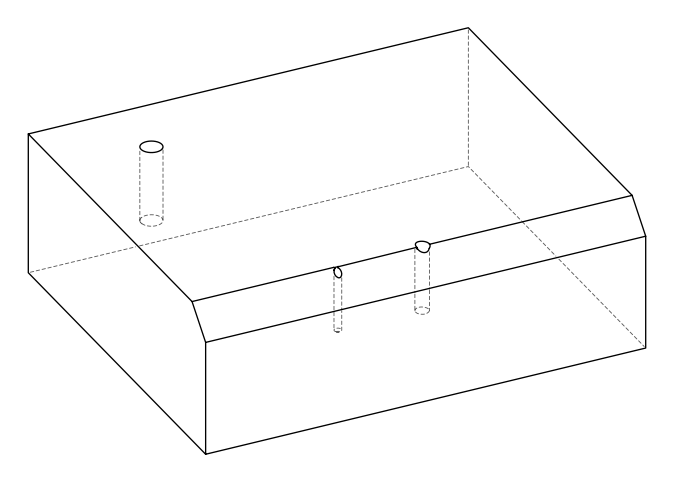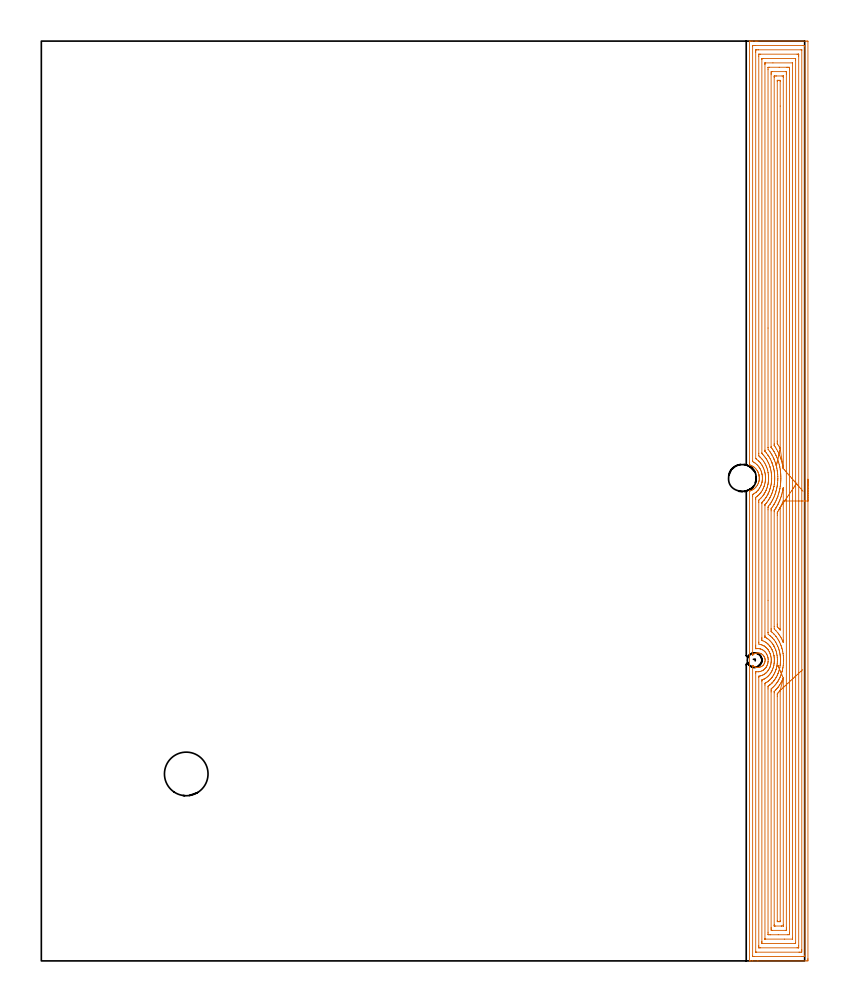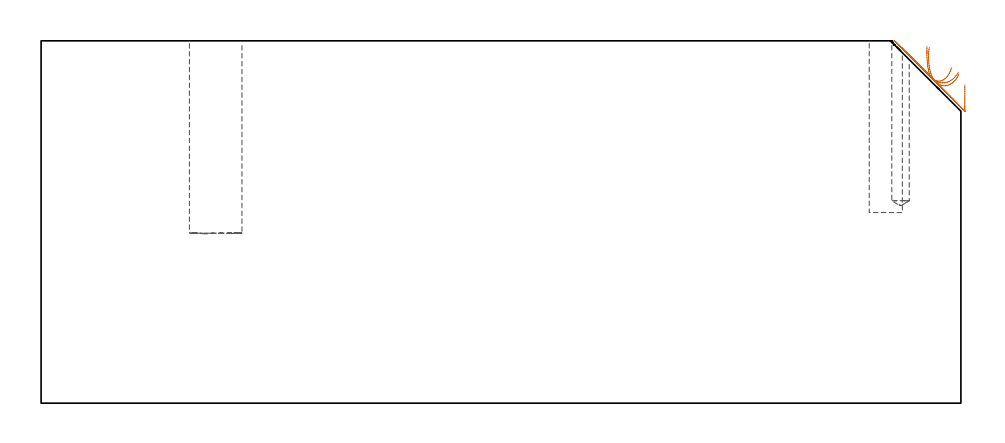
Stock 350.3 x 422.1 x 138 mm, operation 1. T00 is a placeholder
(PLAN: 5 operations, 4 tool changes, 35.9 min)
(1 AREA_MILL | FG_CHAMFER_SURFACE | UGT0205_001 | 34.26 min | 151602 mm3)
(2 MILL_BLIND_HOLE_FROM_SOLID_MATERIAL | STEP1POCKET | NXT0201_010 | Spiral | 1.05 min | 8049 mm3)
(3 INDEXABLE_INSERT_DRILL_BLIND_HOLE_FROM_SOLID | STEP1POCKET_1 | NXT0302_011 | 0.3 min | 23016 mm3)
(4 SPOT_DRILL | STEP1POCKET_2 | NXT0321_9005460120000 | 0.03 min | 0 mm3)
(5 DRILL_BLIND_HOLE_INTO_CENTER | STEP1POCKET_2 | UGT0301_462 | 0.26 min | 2013 mm3)
(TOOL UGT0205_001 | Chamfer Mill 20 x 3 x 45 deg. | D20 FL50 Z2)
(TOOL NXT0201_010 | ENDMILL 10mm [2P460-1000-NA 1630] | D10 FL30 Z6)
(TOOL NXT0302_011 | Index. Insert Drill 20mm [880-D2000L25-05] | D20 PA176 FL100 Z2)
(TOOL NXT0321_9005460120000 | NC Spot Drill, 142deg, 12mm, Carbide, Uncoated | D12 PA142 FL30 Z2)
(TOOL UGT0301_462 | Carbide Drill 6.7 mm | D6.7 PA118 FL63 Z2)
(OP 1 AREA_MILL)
G17 G21 G94 G90
T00 M6
G54
G17 G0 G90 X351.8 Y221.05 S1061 M3
G43 Z148. H0
Z121.2
G94 G1 Y221.012 Z120.328 F250.
Y220.898 Z119.463
Y220.709 Z118.612
Y220.447 Z117.78
Y220.113 Z116.974
Y219.71 Z116.2
Y219.241 Z115.464
Y218.71 Z114.772
Y218.121 Z114.129
Y217.478 Z113.54
Y216.786 Z113.008
Y216.05 Z112.54
Y215.276 Z112.137
Y214.47 Z111.803
Y213.638 Z111.541
Y212.786 Z111.352
Y211.922 Z111.238
Y211.05 Z111.2
Y0.977
X351.799 Y0.621 Z111.201
X351.794 Y0.089 Z111.203
X351.792 Y0.008 Z111.206
X351.266 Y0. Z111.731
X328.812 Z134.183
X326.421 Z136.574
X325.415 Z137.584
X325.034 Y0.007 Z137.958
X325.003 Y0.01 Z137.988
X325. Y0.174 Z138.
Y215.518
X325.005 Y215.556 Z137.991
X325.009 Y215.562 Z137.987
X325.041 Y215.577 Z137.955
X325.091 Y215.594 Z137.907
X325.26 Y215.651 Z137.739
X325.852 Y215.892 Z137.148
X326.007 Y215.962 Z136.993
X326.375 Y216.169 Z136.624
X326.736 Y216.395 Z136.263
X326.964 Y216.56 Z136.035
X327.042 Y216.617 Z135.956
X327.34 Y216.855 Z135.66
X327.62 Y217.118 Z135.379
X327.908 Y217.425 Z135.092
X328.099 Y217.654 Z134.901
X328.178 Y217.749 Z134.822
X328.503 Y218.212 Z134.495
X328.582 Y218.347 Z134.417
X328.639 Y218.449 Z134.356
X328.752 Y218.642 Z134.246
X328.964 Y219.085 Z134.035
X329.014 Y219.211 Z133.985
X329.141 Y219.535 Z133.855
X329.237 Y219.848 Z133.761
X329.275 Y219.979 Z133.72
X329.277 Y219.985 Z133.718
X329.385 Y220.432 Z133.607
X329.423 Y220.65 Z133.574
X329.452 Y220.873 Z133.547
X329.475 Y221.214 Z133.52
X329.481 Y221.31 Z133.511
X329.482 Y221.321 Z133.51
X329.483 Y221.372
X329.481 Y221.491 Z133.504
X329.484 Y221.539 Z133.506
X329.485 Y221.712 Z133.505
X329.487 Y221.768 Z133.508
X329.482 Y221.834 Z133.513
X329.476 Y221.918 Z133.516
X329.468 Y222.059 Z133.528
X329.458 Y222.214 Z133.537
X329.457 Y222.219
X329.447 Y222.302 Z133.549
X329.434 Y222.4 Z133.561
X329.395 Y222.718 Z133.605
X329.387 Y222.772 Z133.612
X329.353 Y222.941 Z133.647
X329.312 Y223.107 Z133.688
X329.278 Y223.223 Z133.722
X329.176 Y223.556 Z133.82
X329.128 Y223.693 Z133.871
X329.083 Y223.815 Z133.916
X329.014 Y224.001 Z133.981
X329.011 Y224.006 Z133.984
X328.845 Y224.366 Z134.154
X328.805 Y224.451 Z134.194
X328.761 Y224.534 Z134.239
X328.566 Y224.894 Z134.432
X328.503 Y224.996 Z134.495
X328.212 Y225.398 Z134.786
X327.896 Y225.793 Z135.104
X327.752 Y225.941 Z135.243
X327.619 Y226.081 Z135.378
X327.278 Y226.389 Z135.721
X327.137 Y226.504 Z135.863
X326.921 Y226.68 Z136.079
X326.736 Y226.807 Z136.264
X326.3 Y227.071 Z136.7
X325.977 Y227.239 Z137.019
X325.896 Y227.283 Z137.104
X325.852 Y227.306 Z137.147
X325.525 Y227.447 Z137.471
X325.198 Y227.573 Z137.802
X325.175 Y227.581 Z137.824
X325.007 Y227.637 Z137.992
X325. Y228.474 Z138.
Y421.926
X325.003 Y422.091 Z137.988
X325.035 Y422.1 Z137.956
X325.416 Z137.584
X325.73 Z137.269
X326.421 Z136.574
X327.654 Z135.343
X328.196 Z134.799
X328.812 Z134.183
X351.266 Z111.731
X351.54 Y422.098 Z111.458
X351.792 Y422.09 Z111.206
X351.799 Y421.836 Z111.199
X351.8 Y211.05 Z111.2
X350.386 Z112.614
Y2.408
X350.379 Y2.01 Z112.621
X349.894 Y2.002 Z113.106
X349.492 Y2.001 Z113.508
X349.009 Y2. Z113.991
X327.308 Y2.001 Z135.692
X326.823 Y2.003 Z136.177
X326.421 Y2.01 Z136.579
X326.414 Y2.408 Z136.586
Y2.415
Y135.559
X326.421 Y135.647 Z136.579
X326.489 Y135.58 Z136.511
X326.61 Y135.469 Z136.39
X326.736 Y135.366 Z136.264
X326.945 Y135.218 Z136.055
X327.161 Y135.085 Z135.839
X327.387 Y134.969 Z135.613
X327.62 Y134.873 Z135.38
X327.969 Y134.766 Z135.031
X328.324 Y134.686 Z134.676
X328.413 Y134.674 Z134.587
X328.504 Y134.665 Z134.496
X328.891 Y134.662 Z134.109
X329.277 Y134.686 Z133.723
X329.388 Y134.708 Z133.612
X329.836 Y134.827 Z133.164
X330.271 Y135.002 Z132.729
X330.496 Y135.119 Z132.504
X330.712 Y135.258 Z132.288
X330.917 Y135.412 Z132.083
X331.112 Y135.58 Z131.888
X331.155 Y135.622 Z131.845
X331.333 Y135.818 Z131.667
X331.498 Y136.025 Z131.502
X331.645 Y136.244 Z131.355
X331.774 Y136.473 Z131.226
X331.919 Y136.809 Z131.081
X332.039 Y137.156 Z130.961
X332.081 Y137.366 Z130.919
X332.139 Y137.811 Z130.861
Y138.259
X332.098 Y138.554 Z130.902
X332.039 Y138.846 Z130.961
X331.997 Y139.001 Z131.003
X331.941 Y139.152 Z131.059
X331.723 Y139.613 Z131.277
X331.595 Y139.834 Z131.405
X331.445 Y140.045 Z131.555
X331.155 Y140.369 Z131.845
X330.795 Y140.677 Z132.205
X330.406 Y140.938 Z132.594
X330.271 Y141.002 Z132.729
X329.836 Y141.173 Z133.164
X329.388 Y141.287 Z133.612
X328.947 Y141.336 Z134.053
X328.504 Y141.325 Z134.496
X328.057 Y141.254 Z134.943
X327.62 Y141.124 Z135.38
X327.194 Y140.938 Z135.806
X326.961 Y140.793 Z136.039
X326.736 Y140.629 Z136.264
X326.431 Y140.353 Z136.569
X326.421 Y140.341 Z136.579
X326.418 Y140.343 Z136.582
X326.416 Y140.344 Z136.584
X326.414 Y140.907 Z136.586
Y213.284
X326.421 Y214.039 Z136.579
X326.508 Y214.09 Z136.492
X326.659 Y214.177 Z136.341
X327.064 Y214.424 Z135.936
X327.308 Y214.577 Z135.692
X327.596 Y214.782 Z135.404
X327.976 Y215.071 Z135.024
X328.095 Y215.173 Z134.905
X328.196 Y215.267 Z134.804
X328.545 Y215.612 Z134.455
X328.87 Y215.964 Z134.13
X328.968 Y216.08 Z134.032
X329.083 Y216.225 Z133.917
X329.349 Y216.591 Z133.651
X329.536 Y216.858 Z133.464
X329.698 Y217.132 Z133.302
X329.97 Y217.625 Z133.03
X330.013 Y217.709 Z132.987
X330.033 Y217.752 Z132.967
X330.184 Y218.093 Z132.816
X330.28 Y218.333 Z132.72
X330.402 Y218.645 Z132.598
X330.466 Y218.842 Z132.534
X330.511 Y218.994 Z132.489
X330.663 Y219.539 Z132.337
X330.686 Y219.625 Z132.314
X330.701 Y219.696 Z132.299
X330.767 Y220.03 Z132.233
X330.832 Y220.432 Z132.168
X330.836 Y220.454 Z132.164
X330.858 Y220.647 Z132.142
X330.897 Y221.286 Z132.103
X330.898 Y221.326 Z132.102
X330.897 Y221.749 Z132.103
X330.881 Y222.196 Z132.119
X330.88 Y222.219 Z132.12
X330.858 Y222.518 Z132.142
X330.781 Y223.113 Z132.219
X330.775 Y223.155 Z132.225
X330.766 Y223.206 Z132.234
X330.669 Y223.648 Z132.331
X330.571 Y224.006 Z132.429
X330.446 Y224.421 Z132.554
X330.271 Y224.9 Z132.729
X329.97 Y225.569 Z133.03
X329.856 Y225.793 Z133.144
X329.726 Y226.04 Z133.274
X329.553 Y226.321 Z133.447
X329.426 Y226.507 Z133.574
X329.298 Y226.687 Z133.702
X329.083 Y226.967 Z133.917
X328.812 Y227.305 Z134.188
X328.553 Y227.581 Z134.447
X328.196 Y227.922 Z134.804
X327.532 Y228.474 Z135.468
X327.308 Y228.625 Z135.692
X326.908 Y228.877 Z136.092
X326.421 Y229.151 Z136.579
X326.415 Y229.368 Z136.585
X326.414 Y229.374 Z136.586
Y419.692
X326.421 Y420.09 Z136.579
X326.906 Y420.098 Z136.094
X327.308 Y420.099 Z135.692
X327.791 Y420.1 Z135.209
X349.492 Y420.099 Z113.508
X349.977 Y420.097 Z113.023
X350.379 Y420.09 Z112.621
X350.386 Y419.692 Z112.614
Y211.05
X348.972 Z114.028
X348.971 Y5.088 Z114.029
X348.97 Y4.72 Z114.03
X348.967 Y4.195 Z114.033
X348.964 Y4.02 Z114.036
X348.792 Y4.006 Z114.208
X348.604 Y4.003 Z114.396
X347.91 Y4. Z115.09
X347.717 Z115.283
X328.196 Y4.001 Z134.804
X328.002 Y4.003 Z134.998
X327.874 Y4.008 Z135.126
X327.835 Y4.011 Z135.165
X327.833 Y4.028 Z135.167
X327.831 Y4.072 Z135.169
X327.829 Y4.195 Z135.171
Y131.971
X327.83 Y132.34 Z135.17
X327.834 Y132.711 Z135.166
X327.835 Y132.753 Z135.165
X327.85 Y132.758 Z135.15
X328.196 Y132.705 Z134.804
X328.378 Y132.682 Z134.622
X329.083 Z133.917
X329.254 Y132.692 Z133.746
X329.593 Y132.739 Z133.407
X329.97 Y132.829 Z133.03
X329.999 Y132.836 Z133.001
X330.106 Y132.865 Z132.894
X330.642 Y133.082 Z132.358
X330.858 Y133.187 Z132.142
X331.217 Y133.396 Z131.783
X331.377 Y133.504 Z131.623
X331.715 Y133.759 Z131.285
X331.731 Y133.773 Z131.269
X331.745 Y133.785 Z131.255
X332.035 Y134.068 Z130.965
X332.173 Y134.221 Z130.827
X332.52 Y134.652 Z130.48
X332.567 Y134.718 Z130.433
X332.632 Y134.82 Z130.368
X332.899 Y135.277 Z130.101
X333.023 Y135.546 Z129.977
X333.17 Y135.898 Z129.83
X333.352 Y136.439 Z129.648
X333.385 Y136.575 Z129.615
X333.452 Y136.919 Z129.548
X333.515 Y137.333 Z129.485
X333.52 Y137.373 Z129.48
X333.546 Y138.226 Z129.454
X333.52 Y138.683 Z129.48
X333.45 Y139.12 Z129.55
X333.434 Y139.206 Z129.566
X333.327 Y139.657 Z129.673
X333.211 Y140.013 Z129.789
X333.138 Y140.197 Z129.862
X332.97 Y140.567 Z130.03
X332.793 Y140.907 Z130.207
X332.632 Y141.18 Z130.368
X332.375 Y141.539 Z130.625
X332.147 Y141.8 Z130.853
X331.954 Y142.007 Z131.046
X331.745 Y142.19 Z131.255
X331.477 Y142.418 Z131.523
X331.078 Y142.694 Z131.922
X330.858 Y142.823 Z132.142
X330.614 Y142.939 Z132.386
X330.21 Y143.091 Z132.79
X329.97 Y143.16 Z133.03
X329.699 Y143.229 Z133.301
X329.383 Y143.285 Z133.617
X329.083 Y143.317 Z133.917
X328.467 Y143.315 Z134.533
X328.196 Y143.283 Z134.804
X327.848 Y143.241 Z135.152
X327.836 Y143.588 Z135.164
X327.831 Y143.954 Z135.169
X327.829 Y144.481 Z135.171
Y144.851
Y211.866
X327.83 Y212.39 Z135.17
X327.833 Y212.575 Z135.167
X327.835 Y212.666 Z135.165
X327.841 Y212.702 Z135.159
X328.377 Y213.101 Z134.623
X328.612 Y213.284 Z134.388
X328.868 Y213.501 Z134.132
X329.083 Y213.705 Z133.917
X329.32 Y213.939 Z133.68
X329.549 Y214.177 Z133.451
X329.748 Y214.402 Z133.252
X329.97 Y214.667 Z133.03
X330.146 Y214.895 Z132.854
X330.276 Y215.071 Z132.724
X330.516 Y215.416 Z132.484
X330.856 Y215.966 Z132.144
X331.16 Y216.553 Z131.84
X331.303 Y216.858 Z131.697
X331.439 Y217.167 Z131.561
X331.671 Y217.752 Z131.329
X331.691 Y217.806 Z131.309
X331.745 Y217.974 Z131.255
X331.893 Y218.496 Z131.107
X331.932 Y218.645 Z131.068
X332.071 Y219.21 Z130.929
X332.138 Y219.539 Z130.862
X332.203 Y219.971 Z130.797
X332.257 Y220.432 Z130.743
X332.28 Y220.787 Z130.72
X332.307 Y221.326 Z130.693
X332.31 Y221.65 Z130.69
X332.291 Y222.219 Z130.709
X332.268 Y222.586 Z130.732
X332.212 Y223.113 Z130.788
X332.147 Y223.601 Z130.853
X332.068 Y224.006 Z130.932
X332.001 Y224.318 Z130.999
X331.887 Y224.757 Z131.113
X331.845 Y224.9 Z131.155
X331.745 Y225.22 Z131.255
X331.537 Y225.793 Z131.463
X331.388 Y226.153 Z131.612
X331.142 Y226.687 Z131.858
X330.858 Y227.226 Z132.142
X330.652 Y227.581 Z132.348
X330.565 Y227.718 Z132.435
X330.19 Y228.253 Z132.81
X330.022 Y228.474 Z132.978
X329.999 Y228.503 Z133.001
X329.97 Y228.538 Z133.03
X329.59 Y228.981 Z133.41
X329.215 Y229.368 Z133.785
X329.083 Y229.494 Z133.917
X328.955 Y229.609 Z134.045
X328.239 Y230.217 Z134.761
X328.141 Y230.289 Z134.859
X328.01 Y230.383 Z134.99
X327.834 Y230.511 Z135.166
X327.832 Y230.517 Z135.168
X327.83 Y230.539 Z135.17
X327.829 Y230.631 Z135.171
Y417.012
X327.83 Y417.38 Z135.17
X327.833 Y417.905 Z135.167
X327.835 Y418.08 Z135.165
X328.008 Y418.094 Z134.992
X328.196 Y418.097 Z134.804
X328.89 Y418.1 Z134.11
X329.083 Z133.917
X348.604 Y418.099 Z114.396
X348.798 Y418.097 Z114.202
X348.926 Y418.092 Z114.074
X348.966 Y418.089 Z114.034
X348.967 Y418.072 Z114.033
X348.969 Y418.028 Z114.031
X348.971 Y417.905 Z114.029
X348.972 Y211.05 Z114.028
X347.557 Z115.443
Y6.876
X347.555 Y6.145 Z115.445
X347.552 Y6.039 Z115.448
X347.551 Y6.015 Z115.449
X347.535 Y6.01 Z115.465
X347.482 Y6.006 Z115.518
X347.264 Y6.002 Z115.736
X346.83 Y6. Z116.17
X329.97 Z133.03
X329.53 Y6.001 Z133.47
X329.319 Y6.005 Z133.681
X329.267 Y6.009 Z133.733
X329.249 Y6.012 Z133.751
X329.248 Y6.028 Z133.752
X329.246 Y6.099 Z133.754
X329.243 Y6.715 Z133.757
Y6.876
Y130.023
X329.244 Y130.184 Z133.756
X329.248 Y130.551 Z133.752
X329.25 Y130.64 Z133.75
X329.258 Y130.672 Z133.742
X329.697 Y130.744 Z133.303
X329.97 Y130.804 Z133.03
X330.19 Y130.857 Z132.81
X330.339 Y130.901 Z132.661
X330.848 Y131.078 Z132.152
X330.855 Y131.081 Z132.145
X331.22 Y131.248 Z131.78
X331.454 Y131.371 Z131.546
X331.745 Y131.541 Z131.255
X332.004 Y131.711 Z130.996
X332.346 Y131.971 Z130.654
X332.5 Y132.105 Z130.5
X332.632 Y132.227 Z130.368
X332.952 Y132.543 Z130.048
X333.227 Y132.865 Z129.773
X333.357 Y133.029 Z129.643
X333.52 Y133.242 Z129.48
X333.724 Y133.553 Z129.276
X333.846 Y133.759 Z129.154
X334.051 Y134.117 Z128.949
X334.297 Y134.652 Z128.703
X334.33 Y134.73 Z128.67
X334.407 Y134.92 Z128.593
X334.565 Y135.386 Z128.435
X334.617 Y135.546 Z128.383
X334.702 Y135.844 Z128.298
X334.757 Y136.087 Z128.243
X334.825 Y136.439 Z128.175
X334.883 Y136.854 Z128.117
X334.911 Y137.077 Z128.089
X334.927 Y137.333 Z128.073
X334.943 Y137.687 Z128.057
X334.96 Y138.226 Z128.04
X334.942 Y138.581 Z128.058
X334.894 Y139.12 Z128.106
X334.821 Y139.597 Z128.179
X334.731 Y140.013 Z128.269
X334.659 Y140.326 Z128.341
X334.519 Y140.795 Z128.481
X334.478 Y140.907 Z128.522
X334.407 Y141.09 Z128.593
X334.08 Y141.8 Z128.92
X333.974 Y142.01 Z129.026
X333.683 Y142.53 Z129.317
X333.569 Y142.694 Z129.431
X333.52 Y142.763 Z129.48
X333.328 Y143.016 Z129.672
X333.156 Y143.218 Z129.844
X332.821 Y143.588 Z130.179
X332.632 Y143.766 Z130.368
X332.463 Y143.915 Z130.537
X332.236 Y144.106 Z130.764
X331.789 Y144.437 Z131.211
X331.745 Y144.467 Z131.255
X331.723 Y144.481 Z131.277
X331.417 Y144.66 Z131.583
X331.165 Y144.784 Z131.835
X330.858 Y144.913 Z132.142
X330.583 Y145.02 Z132.417
X330.204 Y145.14 Z132.796
X329.97 Y145.198 Z133.03
X329.25 Y145.375 Z133.75
X329.244 Y146.106 Z133.756
X329.243 Y146.268 Z133.757
Y210.442
X329.244 Y210.603 Z133.756
X329.249 Y211.329 Z133.751
X329.263 Y211.497 Z133.737
X329.642 Y211.827 Z133.358
X329.97 Y212.137 Z133.03
X330.098 Y212.262 Z132.902
X330.224 Y212.39 Z132.776
X330.526 Y212.724 Z132.474
X330.858 Y213.103 Z132.142
X330.939 Y213.202 Z132.061
X331.002 Y213.284 Z131.998
X331.315 Y213.717 Z131.685
X331.632 Y214.177 Z131.368
X331.676 Y214.247 Z131.324
X331.745 Y214.361 Z131.255
X332.003 Y214.811 Z130.997
X332.144 Y215.071 Z130.856
X332.312 Y215.393 Z130.688
X332.582 Y215.964 Z130.418
X332.598 Y215.999 Z130.402
X332.632 Y216.079 Z130.368
X332.849 Y216.64 Z130.151
X332.933 Y216.858 Z130.067
X333.074 Y217.307 Z129.926
X333.203 Y217.752 Z129.797
X333.271 Y218.003 Z129.729
X333.431 Y218.645 Z129.569
X333.448 Y218.718 Z129.552
X333.52 Y219.073 Z129.48
X333.58 Y219.478 Z129.42
X333.588 Y219.539 Z129.412
X333.668 Y220.283 Z129.332
X333.678 Y220.432 Z129.322
X333.716 Y221.128 Z129.284
X333.722 Y221.326 Z129.278
X333.724 Y221.531 Z129.276
X333.707 Y222.219 Z129.293
X333.7 Y222.4 Z129.3
X333.642 Y223.113 Z129.358
X333.542 Y223.984 Z129.458
X333.538 Y224.006 Z129.462
X333.52 Y224.118 Z129.48
X333.354 Y224.9 Z129.646
X333.3 Y225.122 Z129.7
X333.107 Y225.793 Z129.893
X332.903 Y226.414 Z130.097
X332.802 Y226.687 Z130.198
X332.632 Y227.102 Z130.368
X332.417 Y227.581 Z130.583
X332.223 Y227.993 Z130.777
X331.963 Y228.474 Z131.037
X331.745 Y228.851 Z131.255
X331.396 Y229.368 Z131.604
X330.858 Y230.085 Z132.142
X330.713 Y230.261 Z132.287
X330.365 Y230.655 Z132.635
X329.97 Y231.06 Z133.03
X329.875 Y231.155 Z133.126
X329.77 Y231.249 Z133.23
X329.25 Y231.71 Z133.75
X329.246 Y231.885 Z133.755
X329.244 Y232.048 Z133.756
X329.243 Y232.781 Z133.757
Y232.942
Y415.225
X329.245 Y415.955 Z133.755
X329.248 Y416.061 Z133.752
X329.249 Y416.085 Z133.751
X329.265 Y416.09 Z133.735
X329.319 Y416.094 Z133.681
X329.536 Y416.098 Z133.464
X329.97 Y416.1 Z133.03
X346.83 Z116.17
X347.27 Y416.099 Z115.73
X347.481 Y416.095 Z115.519
X347.533 Y416.091 Z115.467
X347.551 Y416.088 Z115.449
X347.552 Y416.072 Z115.448
X347.555 Y416.001 Z115.445
X347.557 Y415.385 Z115.443
Y415.225
Y211.05
X346.143 Z116.857
Y8.461
X346.141 Y8.258 Z116.859
X346.139 Y8.124 Z116.861
X346.136 Y8.023 Z116.864
X346.106 Y8.01 Z116.894
X345.942 Y8.005 Z117.058
X345.712 Y8.001 Z117.288
X330.764 Z132.236
X330.706 Y8.003 Z132.294
X330.675 Y8.007 Z132.325
X330.664 Y8.01 Z132.336
X330.663 Y8.056 Z132.337
X330.658 Y8.46 Z132.342
X330.657 Y8.663 Z132.343
Y8.865
Y128.397
X330.658 Y128.598 Z132.342
X330.661 Y128.802 Z132.339
X330.664 Y128.929 Z132.336
X330.719 Y128.954 Z132.281
X330.858 Y129.012 Z132.142
X331.552 Y129.291 Z131.448
X331.684 Y129.352 Z131.316
X331.745 Y129.385 Z131.255
X332.253 Y129.673 Z130.747
X332.632 Y129.919 Z130.368
X332.784 Y130.031 Z130.216
X332.984 Y130.184 Z130.016
X333.275 Y130.431 Z129.725
X333.52 Y130.664 Z129.48
X333.727 Y130.869 Z129.273
X333.918 Y131.078 Z129.082
X334.142 Y131.345 Z128.858
X334.407 Y131.678 Z128.593
X334.532 Y131.846 Z128.468
X334.617 Y131.971 Z128.383
X334.879 Y132.39 Z128.121
X335.156 Y132.865 Z127.844
X335.204 Y132.956 Z127.796
X335.294 Y133.142 Z127.706
X335.482 Y133.57 Z127.518
X335.562 Y133.759 Z127.438
X335.732 Y134.211 Z127.268
X335.883 Y134.652 Z127.117
X335.953 Y134.882 Z127.047
X336.035 Y135.173 Z126.965
X336.123 Y135.546 Z126.877
X336.134 Y135.594 Z126.866
X336.182 Y135.841 Z126.818
X336.26 Y136.36 Z126.74
X336.27 Y136.439 Z126.73
X336.314 Y136.817 Z126.686
X336.339 Y137.174 Z126.661
X336.347 Y137.333 Z126.653
X336.371 Y138.036 Z126.629
X336.374 Y138.226 Z126.626
X336.334 Y138.966 Z126.666
X336.321 Y139.12 Z126.679
X336.281 Y139.511 Z126.719
X336.216 Y139.979 Z126.784
X336.21 Y140.013 Z126.79
X336.182 Y140.169 Z126.818
X336.013 Y140.907 Z126.987
X335.952 Y141.138 Z127.048
X335.741 Y141.8 Z127.259
X335.64 Y142.065 Z127.36
X335.423 Y142.565 Z127.577
X335.363 Y142.694 Z127.637
X335.294 Y142.836 Z127.706
X335.038 Y143.329 Z127.962
X334.891 Y143.588 Z128.109
X334.711 Y143.892 Z128.289
X334.407 Y144.326 Z128.593
X334.292 Y144.481 Z128.708
X333.934 Y144.895 Z129.066
X333.52 Y145.34 Z129.48
X333.485 Y145.375 Z129.515
X333.027 Y145.767 Z129.973
X332.632 Y146.064 Z130.368
X332.348 Y146.268 Z130.652
X331.978 Y146.496 Z131.022
X331.745 Y146.616 Z131.255
X331.129 Y146.888 Z131.871
X330.729 Y147.036 Z132.271
X330.675 Y147.057 Z132.325
X330.664 Y147.097 Z132.336
X330.662 Y147.162 Z132.338
X330.659 Y147.362 Z132.341
X330.657 Y148.055 Z132.343
Y148.258
Y209.912
X330.659 Y210.114 Z132.341
X330.661 Y210.249 Z132.339
X330.664 Y210.353 Z132.336
X330.691 Y210.393 Z132.309
X330.858 Y210.566 Z132.142
X330.894 Y210.603 Z132.106
X331.304 Y211.047 Z131.696
X331.709 Y211.497 Z131.291
X331.726 Y211.516 Z131.274
X331.745 Y211.541 Z131.255
X332.109 Y212.024 Z130.891
X332.378 Y212.39 Z130.622
X332.482 Y212.542 Z130.518
X332.632 Y212.77 Z130.368
X332.944 Y213.284 Z130.056
X333.155 Y213.651 Z129.845
X333.442 Y214.177 Z129.558
X333.468 Y214.229 Z129.532
X333.52 Y214.336 Z129.48
X333.747 Y214.842 Z129.253
X333.847 Y215.071 Z129.153
X334.007 Y215.474 Z128.993
X334.198 Y215.964 Z128.802
X334.25 Y216.122 Z128.75
X334.407 Y216.611 Z128.593
X334.463 Y216.802 Z128.537
X334.478 Y216.858 Z128.522
X334.647 Y217.51 Z128.353
X334.706 Y217.752 Z128.294
X334.816 Y218.234 Z128.184
X334.895 Y218.645 Z128.105
X334.948 Y218.994 Z128.052
X335.016 Y219.539 Z127.984
X335.044 Y219.791 Z127.956
X335.096 Y220.432 Z127.904
X335.108 Y220.62 Z127.892
X335.136 Y221.326 Z127.864
X335.138 Y221.484 Z127.862
X335.123 Y222.219 Z127.877
X335.116 Y222.398 Z127.884
X335.066 Y223.113 Z127.934
X335.045 Y223.364 Z127.955
X334.969 Y224.006 Z128.031
X334.922 Y224.382 Z128.078
X334.826 Y224.9 Z128.174
X334.705 Y225.493 Z128.295
X334.63 Y225.793 Z128.37
X334.407 Y226.601 Z128.593
X334.38 Y226.687 Z128.62
X334.366 Y226.728 Z128.634
X334.067 Y227.581 Z128.933
X333.838 Y228.154 Z129.162
X333.694 Y228.474 Z129.306
X333.52 Y228.846 Z129.48
X333.256 Y229.368 Z129.744
X332.944 Y229.947 Z130.056
X332.75 Y230.261 Z130.25
X332.632 Y230.439 Z130.368
X332.34 Y230.858 Z130.66
X332.12 Y231.155 Z130.88
X331.745 Y231.643 Z131.255
X331.397 Y232.048 Z131.603
X331.141 Y232.33 Z131.859
X330.666 Y232.827 Z132.334
X330.662 Y232.875 Z132.338
X330.66 Y232.942 Z132.34
X330.658 Y233.143 Z132.342
X330.657 Y413.639 Z132.343
X330.659 Y413.842 Z132.341
X330.661 Y413.977 Z132.339
X330.664 Y414.077 Z132.336
X330.694 Y414.09 Z132.306
X330.858 Y414.095 Z132.142
X331.088 Y414.099 Z131.912
X346.036 Z116.964
X346.094 Y414.097 Z116.906
X346.125 Y414.093 Z116.875
X346.136 Y414.09 Z116.864
X346.137 Y414.044 Z116.863
X346.142 Y413.64 Z116.858
X346.143 Y413.437 Z116.857
Y413.235
Y211.05
X344.729 Z118.271
Y10.778
X344.727 Y10.45 Z118.273
X344.724 Y10.167 Z118.276
X344.722 Y10.029 Z118.278
X344.713 Y10.01 Z118.287
X344.678 Y10.006 Z118.322
X344.613 Y10.002 Z118.387
X341.065 Y10. Z121.935
X332.19 Y10.001 Z130.81
X332.086 Y10.007 Z130.914
X332.078 Y10.01 Z130.922
X332.076 Y10.018 Z130.924
X332.073 Y10.052 Z130.927
X332.071 Y10.121 Z130.929
Y126.61
X332.073 Y127.174 Z130.927
X332.076 Y127.339 Z130.924
X332.078 Y127.415 Z130.922
X332.489 Y127.648 Z130.511
X332.632 Y127.732 Z130.368
X333.042 Y127.985 Z129.958
X333.224 Y128.103 Z129.776
X333.52 Y128.316 Z129.48
X333.566 Y128.351 Z129.434
X333.625 Y128.397 Z129.375
X334.049 Y128.758 Z128.951
X334.407 Y129.095 Z128.593
X334.505 Y129.192 Z128.495
X334.6 Y129.291 Z128.4
X334.925 Y129.663 Z128.075
X335.294 Y130.108 Z127.706
X335.328 Y130.15 Z127.672
X335.354 Y130.184 Z127.646
X335.693 Y130.677 Z127.307
X335.949 Y131.078 Z127.051
X336.037 Y131.224 Z126.963
X336.182 Y131.476 Z126.818
X336.355 Y131.797 Z126.645
X336.438 Y131.971 Z126.562
X336.635 Y132.409 Z126.365
X336.827 Y132.865 Z126.173
X336.895 Y133.04 Z126.105
X337.069 Y133.509 Z125.931
X337.132 Y133.695 Z125.868
X337.152 Y133.759 Z125.848
X337.335 Y134.384 Z125.665
X337.401 Y134.652 Z125.599
X337.5 Y135.111 Z125.5
X337.577 Y135.546 Z125.423
X337.628 Y135.876 Z125.372
X337.702 Y136.439 Z125.298
X337.725 Y136.673 Z125.275
X337.762 Y137.333 Z125.238
X337.77 Y137.52 Z125.23
X337.789 Y138.226 Z125.211
X337.784 Y138.4 Z125.216
X337.743 Y139.12 Z125.257
X337.724 Y139.354 Z125.276
X337.651 Y140.013 Z125.349
X337.596 Y140.377 Z125.404
X337.494 Y140.907 Z125.506
X337.362 Y141.505 Z125.638
X337.287 Y141.8 Z125.713
X337.069 Y142.521 Z125.931
X337.011 Y142.694 Z125.989
X336.978 Y142.786 Z126.022
X336.631 Y143.588 Z126.369
X336.225 Y144.438 Z126.775
X336.202 Y144.481 Z126.798
X336.182 Y144.519 Z126.818
X335.866 Y145.055 Z127.134
X335.663 Y145.375 Z127.337
X335.294 Y145.893 Z127.706
X334.981 Y146.268 Z128.019
X334.407 Y146.891 Z128.593
X334.122 Y147.162 Z128.878
X333.802 Y147.441 Z129.198
X333.52 Y147.662 Z129.48
X332.979 Y148.055 Z130.021
X332.632 Y148.274 Z130.368
X332.148 Y148.543 Z130.852
X332.099 Y148.571 Z130.901
X332.082 Y148.582 Z130.918
X332.078 Y148.613 Z130.922
X332.074 Y148.949 Z130.926
X332.072 Y149.278 Z130.928
Y209.099
X332.073 Y209.24 Z130.927
X332.076 Y209.31 Z130.924
X332.078 Y209.341 Z130.922
X332.092 Y209.36 Z130.908
X332.394 Y209.71 Z130.606
X332.505 Y209.838 Z130.495
X332.632 Y209.992 Z130.368
X332.901 Y210.333 Z130.099
X333.109 Y210.603 Z129.891
X333.282 Y210.843 Z129.718
X333.52 Y211.181 Z129.48
X333.646 Y211.37 Z129.354
X333.727 Y211.497 Z129.273
X333.983 Y211.924 Z129.017
X334.258 Y212.39 Z128.742
X334.312 Y212.486 Z128.688
X334.407 Y212.667 Z128.593
X334.716 Y213.284 Z128.284
X334.899 Y213.682 Z128.101
X335.117 Y214.177 Z127.883
X335.17 Y214.303 Z127.83
X335.294 Y214.616 Z127.706
X335.419 Y214.946 Z127.581
X335.463 Y215.071 Z127.537
X335.637 Y215.619 Z127.363
X335.742 Y215.964 Z127.258
X335.839 Y216.31 Z127.161
X335.986 Y216.858 Z127.014
X336.025 Y217.016 Z126.975
X336.182 Y217.682 Z126.818
X336.193 Y217.74 Z126.807
X336.195 Y217.752 Z126.805
X336.321 Y218.505 Z126.679
X336.341 Y218.645 Z126.659
X336.421 Y219.297 Z126.579
X336.447 Y219.539 Z126.553
X336.494 Y220.118 Z126.506
X336.514 Y220.432 Z126.486
X336.538 Y220.967 Z126.462
X336.55 Y221.326 Z126.45
X336.545 Y221.853 Z126.455
X336.537 Y222.219 Z126.463
X336.51 Y222.782 Z126.49
X336.487 Y223.113 Z126.513
X336.433 Y223.753 Z126.567
X336.405 Y224.006 Z126.595
X336.311 Y224.77 Z126.689
X336.29 Y224.9 Z126.71
X336.182 Y225.501 Z126.818
X336.122 Y225.793 Z126.878
X336.106 Y225.87 Z126.894
X335.997 Y226.327 Z127.003
X335.901 Y226.687 Z127.099
X335.792 Y227.079 Z127.208
X335.638 Y227.581 Z127.362
X335.364 Y228.404 Z127.636
X335.338 Y228.474 Z127.662
X335.294 Y228.588 Z127.706
X334.964 Y229.368 Z128.036
X334.691 Y229.975 Z128.309
X334.548 Y230.261 Z128.452
X334.407 Y230.534 Z128.593
X334.065 Y231.155 Z128.935
X333.861 Y231.498 Z129.139
X333.52 Y232.024 Z129.48
X333.504 Y232.048 Z129.496
X333.467 Y232.101 Z129.533
X332.835 Y232.942 Z130.165
X332.632 Y233.201 Z130.368
X332.095 Y233.835 Z130.905
X332.078 Y233.874 Z130.922
X332.075 Y233.907 Z130.925
X332.073 Y233.977 Z130.927
X332.072 Y234.118 Z130.928
X332.071 Y234.401 Z130.929
Y411.322
X332.073 Y411.65 Z130.927
X332.075 Y411.933 Z130.925
X332.078 Y412.071 Z130.922
X332.087 Y412.09 Z130.913
X332.122 Y412.094 Z130.878
X332.187 Y412.098 Z130.813
X335.735 Y412.1 Z127.265
X344.61 Y412.099 Z118.39
X344.714 Y412.093 Z118.286
X344.722 Y412.09 Z118.278
X344.725 Y412.082 Z118.275
X344.727 Y412.048 Z118.273
X344.729 Y411.979 Z118.271
Y211.05
X343.315 Z119.685
Y13.096
X343.311 Y12.237 Z119.689
X343.309 Y12.208 Z119.691
X343.28 Y12.01 Z119.72
X342.627 Y12.001 Z120.373
X338.191 Y12. Z124.809
X334.642 Z128.358
X334.407 Y12.001 Z128.593
X333.751 Y12.004 Z129.249
X333.52 Y12.01 Z129.48
X333.491 Y12.237 Z129.509
X333.488 Y12.269 Z129.512
X333.485 Y13.13 Z129.515
Y124.823
X333.488 Y125.717 Z129.512
X333.489 Y125.748 Z129.511
X333.52 Y126.077 Z129.48
X333.831 Y126.296 Z129.169
X334.261 Y126.61 Z128.739
X334.343 Y126.675 Z128.657
X334.407 Y126.728 Z128.593
X334.824 Y127.084 Z128.176
X335.271 Y127.504 Z127.729
X335.283 Y127.516 Z127.717
X335.294 Y127.528 Z127.706
X335.705 Y127.984 Z127.295
X336.059 Y128.397 Z126.941
X336.114 Y128.466 Z126.886
X336.182 Y128.553 Z126.818
X336.493 Y128.978 Z126.507
X336.713 Y129.291 Z126.287
X336.854 Y129.508 Z126.146
X337.069 Y129.851 Z125.931
X337.192 Y130.06 Z125.808
X337.262 Y130.184 Z125.738
X337.507 Y130.637 Z125.493
X337.716 Y131.078 Z125.284
X337.791 Y131.245 Z125.209
X337.956 Y131.623 Z125.044
X338.058 Y131.87 Z124.942
X338.097 Y131.971 Z124.903
X338.295 Y132.524 Z124.705
X338.413 Y132.865 Z124.587
X338.515 Y133.196 Z124.485
X338.678 Y133.759 Z124.322
X338.712 Y133.891 Z124.288
X338.844 Y134.453 Z124.156
X338.877 Y134.619 Z124.123
X338.883 Y134.652 Z124.117
X339.002 Y135.386 Z123.998
X339.025 Y135.546 Z123.975
X339.105 Y136.176 Z123.895
X339.129 Y136.439 Z123.871
X339.163 Y137.012 Z123.837
X339.177 Y137.333 Z123.823
X339.195 Y137.873 Z123.805
X339.203 Y138.226 Z123.797
X339.181 Y138.78 Z123.819
X339.162 Y139.12 Z123.838
X339.113 Y139.742 Z123.887
X339.085 Y140.013 Z123.915
X339.045 Y140.353 Z123.955
X338.987 Y140.763 Z124.013
X338.962 Y140.907 Z124.038
X338.844 Y141.533 Z124.156
X338.785 Y141.8 Z124.215
X338.768 Y141.877 Z124.232
X338.654 Y142.336 Z124.346
X338.554 Y142.694 Z124.446
X338.428 Y143.113 Z124.572
X338.272 Y143.588 Z124.728
X337.956 Y144.369 Z125.044
X337.909 Y144.481 Z125.091
X337.873 Y144.565 Z125.127
X337.479 Y145.375 Z125.521
X337.342 Y145.649 Z125.658
X337.069 Y146.145 Z125.931
X336.998 Y146.268 Z126.002
X336.89 Y146.448 Z126.11
X336.397 Y147.162 Z126.603
X336.182 Y147.451 Z126.818
X335.657 Y148.055 Z127.343
X335.294 Y148.449 Z127.706
X334.767 Y148.949 Z128.233
X334.407 Y149.253 Z128.593
X333.629 Y149.842 Z129.371
X333.52 Y149.925 Z129.48
X333.487 Y150.736 Z129.513
X333.486 Y150.77 Z129.514
X333.485 Y165.479 Z129.515
Y207.029
X333.487 Y207.923 Z129.513
X333.488 Y207.955 Z129.512
X333.52 Y208.41 Z129.48
X333.694 Y208.641 Z129.306
X333.826 Y208.816 Z129.174
X334.407 Y209.602 Z128.593
X334.452 Y209.665 Z128.548
X334.482 Y209.71 Z128.518
X334.802 Y210.205 Z128.198
X335.049 Y210.603 Z127.951
X335.141 Y210.757 Z127.859
X335.294 Y211.022 Z127.706
X335.462 Y211.328 Z127.538
X335.552 Y211.497 Z127.448
X335.764 Y211.918 Z127.236
X335.996 Y212.39 Z127.004
X336.055 Y212.517 Z126.945
X336.182 Y212.801 Z126.818
X336.382 Y213.284 Z126.618
X336.576 Y213.78 Z126.424
X336.728 Y214.177 Z126.272
X336.813 Y214.436 Z126.187
X337.016 Y215.071 Z125.984
X337.029 Y215.111 Z125.971
X337.069 Y215.248 Z125.931
X337.221 Y215.812 Z125.779
X337.26 Y215.964 Z125.74
X337.397 Y216.528 Z125.603
X337.473 Y216.858 Z125.527
X337.559 Y217.258 Z125.441
X337.647 Y217.752 Z125.353
X337.692 Y218.018 Z125.308
X337.778 Y218.645 Z125.222
X337.798 Y218.805 Z125.202
X337.875 Y219.539 Z125.125
X337.881 Y219.614 Z125.119
X337.938 Y220.432 Z125.062
X337.939 Y220.45 Z125.061
X337.956 Y220.849 Z125.044
X337.971 Y221.311 Z125.029
Y221.326
X337.959 Y222.217 Z125.041
X337.956 Y222.318 Z125.044
X337.914 Y223.113 Z125.086
X337.911 Y223.159 Z125.089
X337.835 Y224.006 Z125.165
X337.757 Y224.699 Z125.243
X337.732 Y224.9 Z125.268
X337.696 Y225.163 Z125.304
X337.583 Y225.793 Z125.417
X337.493 Y226.26 Z125.507
X337.4 Y226.687 Z125.6
X337.217 Y227.431 Z125.783
X337.176 Y227.581 Z125.824
X337.069 Y227.952 Z125.931
X336.905 Y228.474 Z126.095
X336.825 Y228.719 Z126.175
X336.598 Y229.368 Z126.402
X336.283 Y230.159 Z126.717
X336.24 Y230.261 Z126.76
X336.182 Y230.397 Z126.818
X335.828 Y231.155 Z127.172
X335.468 Y231.873 Z127.532
X335.372 Y232.048 Z127.628
X335.294 Y232.185 Z127.706
X334.843 Y232.942 Z128.157
X334.407 Y233.588 Z128.593
X334.305 Y233.732 Z128.695
X334.23 Y233.835 Z128.77
X333.688 Y234.559 Z129.312
X333.559 Y234.729 Z129.441
X333.52 Y234.784 Z129.48
X333.487 Y235.622 Z129.513
X333.486 Y235.656 Z129.514
X333.485 Y290.419 Z129.515
Y409.004
X333.489 Y409.863 Z129.511
X333.491 Y409.893 Z129.509
X333.52 Y410.09 Z129.48
X334.173 Y410.099 Z128.827
X338.609 Y410.1 Z124.391
X342.158 Z120.842
X342.393 Y410.099 Z120.607
X343.049 Y410.096 Z119.951
X343.28 Y410.09 Z119.72
X343.309 Y409.863 Z119.691
X343.312 Y409.831 Z119.688
X343.315 Y408.97 Z119.685
Y211.05
X341.901 Z121.099
X341.9 Y15.414 Z121.1
Y14.917
X341.898 Y14.522 Z121.102
X341.893 Y14.024 Z121.107
X341.528 Y14.001 Z121.472
X341.506 Z121.494
X335.318 Z127.683
X335.294 Y14.002 Z127.706
X334.907 Y14.024 Z128.093
X334.903 Y14.418 Z128.097
X334.9 Y14.917 Z128.1
Y15.315
Y123.434
X334.901 Y123.93 Z128.099
X334.902 Y124.324 Z128.098
X334.907 Y124.823 Z128.093
X335.119 Y125. Z127.881
X335.294 Y125.149 Z127.706
X335.598 Y125.411 Z127.402
X335.925 Y125.717 Z127.075
X336.054 Y125.845 Z126.946
X336.182 Y125.977 Z126.818
X336.483 Y126.307 Z126.517
X336.752 Y126.61 Z126.248
X336.897 Y126.784 Z126.103
X337.069 Y126.997 Z125.931
X337.288 Y127.283 Z125.712
X337.452 Y127.504 Z125.548
X337.66 Y127.802 Z125.34
X337.956 Y128.246 Z125.044
X338.015 Y128.338 Z124.985
X338.051 Y128.397 Z124.949
X338.343 Y128.902 Z124.657
X338.56 Y129.291 Z124.44
X338.659 Y129.477 Z124.341
X338.844 Y129.858 Z124.156
X338.946 Y130.081 Z124.054
X338.991 Y130.184 Z124.009
X339.211 Y130.708 Z123.789
X339.359 Y131.078 Z123.641
X339.46 Y131.351 Z123.54
X339.685 Y131.971 Z123.315
X339.697 Y132.006 Z123.303
X339.731 Y132.113 Z123.269
X339.901 Y132.694 Z123.099
X339.948 Y132.865 Z123.052
X340.085 Y133.402 Z122.915
X340.165 Y133.759 Z122.835
X340.243 Y134.136 Z122.757
X340.332 Y134.652 Z122.668
X340.372 Y134.9 Z122.628
X340.463 Y135.546 Z122.537
X340.48 Y135.685 Z122.52
X340.552 Y136.439 Z122.448
X340.556 Y136.502 Z122.444
X340.598 Y137.333 Z122.402
X340.599 Y137.352 Z122.401
X340.618 Y137.974 Z122.382
X340.624 Y138.221 Z122.376
Y138.226
X340.618 Y138.429 Z122.382
X340.587 Y139.12 Z122.413
X340.585 Y139.154 Z122.415
X340.516 Y140.013 Z122.484
X340.505 Y140.127 Z122.495
X340.408 Y140.907 Z122.592
X340.37 Y141.157 Z122.63
X340.252 Y141.8 Z122.748
X340.159 Y142.263 Z122.841
X340.06 Y142.694 Z122.94
X339.867 Y143.451 Z123.133
X339.827 Y143.588 Z123.173
X339.731 Y143.896 Z123.269
X339.537 Y144.481 Z123.463
X339.413 Y144.801 Z123.587
X339.172 Y145.375 Z123.828
X338.844 Y146.102 Z124.156
X338.766 Y146.268 Z124.234
X338.692 Y146.421 Z124.308
X338.441 Y146.909 Z124.559
X338.299 Y147.162 Z124.701
X337.956 Y147.75 Z125.044
X337.754 Y148.055 Z125.246
X337.31 Y148.706 Z125.69
X337.125 Y148.949 Z125.875
X337.069 Y149.016 Z125.931
X336.336 Y149.842 Z126.664
X336.182 Y150.007 Z126.818
X335.415 Y150.736 Z127.585
X335.294 Y150.84 Z127.706
X334.924 Y151.151 Z128.076
X334.906 Y151.183 Z128.094
X334.905 Y151.232 Z128.095
X334.901 Y151.629 Z128.099
X334.9 Y152.027 Z128.1
Y152.523
Y206.533
X334.901 Y207.029 Z128.099
X334.904 Y207.422 Z128.096
X334.906 Y207.485 Z128.094
X334.931 Y207.524 Z128.069
X334.999 Y207.622 Z128.001
X335.294 Y208.035 Z127.706
X335.61 Y208.498 Z127.39
X335.822 Y208.816 Z127.178
X335.962 Y209.038 Z127.038
X336.182 Y209.398 Z126.818
X336.297 Y209.594 Z126.703
X336.362 Y209.71 Z126.638
X336.613 Y210.169 Z126.387
X336.841 Y210.603 Z126.159
X336.918 Y210.755 Z126.082
X337.069 Y211.064 Z125.931
X337.268 Y211.497 Z125.732
X337.477 Y211.979 Z125.523
X337.651 Y212.39 Z125.349
X337.739 Y212.609 Z125.261
X337.956 Y213.166 Z125.044
X337.988 Y213.252 Z125.012
X337.999 Y213.284 Z125.001
X338.203 Y213.929 Z124.797
X338.279 Y214.177 Z124.721
X338.406 Y214.618 Z124.594
X338.532 Y215.071 Z124.468
X338.598 Y215.319 Z124.402
X338.76 Y215.964 Z124.24
X338.776 Y216.032 Z124.224
X338.844 Y216.329 Z124.156
X338.934 Y216.768 Z124.066
X338.95 Y216.858 Z124.05
X339.063 Y217.53 Z123.937
X339.096 Y217.752 Z123.904
X339.171 Y218.316 Z123.829
X339.209 Y218.645 Z123.791
X339.257 Y219.123 Z123.743
X339.292 Y219.539 Z123.708
X339.321 Y219.951 Z123.679
X339.348 Y220.432 Z123.652
X339.364 Y220.802 Z123.636
X339.379 Y221.326 Z123.621
X339.376 Y221.683 Z123.624
X339.366 Y222.219 Z123.634
X339.353 Y222.6 Z123.647
X339.326 Y223.113 Z123.674
X339.298 Y223.549 Z123.702
X339.259 Y224.006 Z123.741
X339.208 Y224.533 Z123.792
X339.165 Y224.9 Z123.835
X339.083 Y225.553 Z123.917
X339.042 Y225.793 Z123.958
X338.892 Y226.638 Z124.108
X338.883 Y226.687 Z124.117
X338.844 Y226.878 Z124.156
X338.679 Y227.581 Z124.321
X338.625 Y227.801 Z124.375
X338.44 Y228.474 Z124.56
X338.329 Y228.85 Z124.671
X338.169 Y229.368 Z124.831
X337.956 Y230.008 Z125.044
X337.867 Y230.261 Z125.133
X337.813 Y230.405 Z125.187
X337.502 Y231.155 Z125.498
X337.149 Y231.968 Z125.851
X337.069 Y232.139 Z125.931
X336.66 Y232.942 Z126.34
X336.182 Y233.809 Z126.818
X336.167 Y233.835 Z126.833
X336.145 Y233.872 Z126.855
X335.911 Y234.253 Z127.089
X335.754 Y234.491 Z127.246
X335.594 Y234.729 Z127.406
X335.294 Y235.153 Z127.706
X334.955 Y235.622 Z128.045
X334.921 Y235.675 Z128.079
X334.906 Y235.701 Z128.094
X334.904 Y235.723 Z128.096
X334.901 Y235.821 Z128.099
X334.9 Y236.02 Z128.1
Y406.687
Y407.183
X334.902 Y407.578 Z128.098
X334.907 Y408.076 Z128.093
X335.272 Y408.099 Z127.728
X335.294 Z127.706
X341.483 Z121.517
X341.506 Y408.098 Z121.494
X341.894 Y408.076 Z121.106
X341.897 Y407.682 Z121.103
X341.9 Y407.183 Z121.1
Y406.785
X341.901 Y211.05 Z121.099
X340.486 Z122.514
Y147.162
X340.485 Y146.603 Z122.515
X340.484 Y146.404 Z122.516
X340.479 Y146.268 Z122.521
X340.475 Y146.219 Z122.525
X340.451 Y146.268 Z122.549
X340.43 Y146.314 Z122.57
X340.313 Y146.576 Z122.687
X340.037 Y147.162 Z122.963
X339.731 Y147.802 Z123.269
X339.602 Y148.055 Z123.398
X339.452 Y148.336 Z123.548
X339.09 Y148.949 Z123.91
X338.844 Y149.333 Z124.156
X338.496 Y149.842 Z124.504
X338.273 Y150.158 Z124.727
X337.956 Y150.566 Z125.044
X337.813 Y150.736 Z125.187
X337.069 Y151.575 Z125.931
X337.02 Y151.629 Z125.98
X336.321 Y152.383 Z126.679
X336.314 Y153.417 Z126.686
Y206.136
X336.318 Y206.516 Z126.682
X336.321 Y206.61 Z126.679
X336.327 Y206.649 Z126.673
X336.345 Y206.68 Z126.655
X336.418 Y206.791 Z126.582
X336.577 Y207.029 Z126.423
X336.773 Y207.328 Z126.227
X337.069 Y207.786 Z125.931
X337.121 Y207.87 Z125.879
X337.152 Y207.923 Z125.848
X337.447 Y208.435 Z125.553
X337.663 Y208.816 Z125.337
X337.767 Y209.007 Z125.233
X337.956 Y209.367 Z125.044
X338.071 Y209.594 Z124.929
X338.127 Y209.71 Z124.873
X338.357 Y210.2 Z124.643
X338.542 Y210.603 Z124.458
X338.635 Y210.814 Z124.365
X338.844 Y211.303 Z124.156
X338.9 Y211.44 Z124.1
X338.922 Y211.497 Z124.078
X339.145 Y212.087 Z123.855
X339.259 Y212.39 Z123.741
X339.376 Y212.748 Z123.624
X339.548 Y213.284 Z123.452
X339.592 Y213.424 Z123.408
X339.731 Y213.894 Z123.269
X339.829 Y214.255 Z123.171
X339.975 Y214.825 Z123.025
X340.037 Y215.071 Z122.963
X340.101 Y215.338 Z122.899
X340.149 Y215.544 Z122.851
X340.241 Y215.964 Z122.759
X340.269 Y216.097 Z122.731
X340.304 Y216.281 Z122.696
X340.411 Y216.858 Z122.589
X340.441 Y217.006 Z122.559
X340.447 Y217.031 Z122.553
X340.48 Y217.093 Z122.52
X340.483 Y216.994 Z122.517
X340.485 Y216.858 Z122.515
X340.486 Y216.657 Z122.514
Y211.05
X339.066 Y208.089 Z123.934
X339.068 Y208.012 Z123.932
X339.071 Y207.923 Z123.929
X339.072 Y207.854 Z123.928
Y207.693
Y152.293
X339.07 Y152.063 Z123.93
X339.067 Y151.91 Z123.933
X339.065 Y151.873 Z123.935
X339.045 Y151.895 Z123.955
X338.984 Y151.963 Z124.016
X338.844 Y152.126 Z124.156
X338.497 Y152.523 Z124.503
X337.956 Y153.132 Z125.044
X337.823 Y153.283 Z125.177
X337.761 Y153.355 Z125.239
X337.735 Y153.389 Z125.265
X337.734 Y153.417 Z125.266
X337.73 Y153.644 Z125.27
X337.728 Y154.31 Z125.272
Y154.54
Y204.578
X337.729 Y205.242 Z125.271
X337.73 Y205.469 Z125.27
X337.735 Y205.8 Z125.265
X337.926 Y206.136 Z125.074
X337.937 Y206.155 Z125.063
X337.956 Y206.186 Z125.044
X338.273 Y206.71 Z124.727
X338.464 Y207.029 Z124.536
X338.603 Y207.272 Z124.397
X338.844 Y207.701 Z124.156
X339.005 Y207.997 Z123.995
X339.031 Y208.039 Z123.969
X339.066 Y208.089 Z123.934
X339.504 Y208.732 Z123.54
X339.96 Y209.4 Z123.214
X340.431 Y210.09 Z122.96
X340.912 Y210.794 Z122.78
X341.401 Y211.51 Z122.675
X341.892 Y212.23 Z122.646
X342.384 Y212.949 Z122.693
X342.871 Y213.663 Z122.815
X343.35 Y214.364 Z123.013
X343.817 Y215.049 Z123.284
X344.27 Y215.712 Z123.626
X344.704 Y216.348 Z124.036
X345.116 Y216.951 Z124.512
X345.503 Y217.518 Z125.051
X345.862 Y218.045 Z125.646
X346.191 Y218.526 Z126.296
X346.486 Y218.959 Z126.993
X346.747 Y219.34 Z127.734
G0 X349.576 Y215.49 Z125.388
G1 X349.24 Y215.875 Z124.681
X348.866 Y216.305 Z124.02
X348.455 Y216.776 Z123.412
X348.011 Y217.286 Z122.861
X347.537 Y217.83 Z122.37
X347.037 Y218.405 Z121.945
X346.515 Y219.005 Z121.587
X345.973 Y219.626 Z121.3
X345.418 Y220.263 Z121.086
X344.852 Y220.913 Z120.947
X344.281 Y221.569 Z120.883
X343.708 Y222.227 Z120.895
X343.138 Y222.881 Z120.983
X342.575 Y223.527 Z121.146
X342.024 Y224.16 Z121.384
X341.488 Y224.775 Z121.694
X340.972 Y225.368 Z122.073
X340.48 Y225.933 Z122.52
X340.479 Y225.934 Z122.521
X340.344 Y226.687 Z122.656
X340.322 Y226.808 Z122.678
X340.28 Y227.028 Z122.72
X340.165 Y227.581 Z122.835
X340.108 Y227.837 Z122.892
X340.032 Y228.171 Z122.968
X339.954 Y228.474 Z123.046
X339.731 Y229.317 Z123.269
X339.716 Y229.368 Z123.284
X339.71 Y229.389 Z123.29
X339.434 Y230.261 Z123.566
X339.286 Y230.709 Z123.714
X339.128 Y231.155 Z123.872
X338.844 Y231.885 Z124.156
X338.778 Y232.048 Z124.222
X338.731 Y232.162 Z124.269
X338.38 Y232.942 Z124.62
X338.246 Y233.233 Z124.754
X337.956 Y233.831 Z125.044
X337.952 Y233.84 Z125.048
X337.463 Y234.729 Z125.537
X337.069 Y235.416 Z125.931
X336.942 Y235.622 Z126.058
X336.702 Y235.992 Z126.298
X336.347 Y236.516 Z126.653
X336.321 Y236.567 Z126.679
X336.318 Y236.612 Z126.682
X336.316 Y236.706 Z126.684
X336.314 Y236.896 Z126.686
Y237.277
Y405.396
X336.315 Y405.776 Z126.685
X336.318 Y405.966 Z126.682
X336.321 Y406.059 Z126.679
X336.328 Y406.091 Z126.672
X336.374 Y406.095 Z126.626
X337.069 Y406.099 Z125.931
X337.257 Y406.1 Z125.743
X339.92 Y406.099 Z123.08
X340.452 Y406.091 Z122.548
X340.48 Y406.09 Z122.52
X340.481 Y406.061 Z122.519
X340.484 Y405.986 Z122.516
X340.486 Y405.833 Z122.514
Y405.528
Y226.687
X340.481 Y225.955 Z122.519
X340.48 Y225.933 Z122.52
X339.064 Y235.092 Z123.936
X339.014 Y235.178 Z123.986
X338.909 Y235.366 Z124.091
X338.677 Y235.79 Z124.323
X338.257 Y236.516 Z124.743
X337.956 Y237.016 Z125.044
X337.806 Y237.258 Z125.194
X337.753 Y237.346 Z125.247
X337.735 Y237.38 Z125.265
X337.733 Y237.41 Z125.267
X337.73 Y237.638 Z125.27
X337.728 Y238.303 Z125.272
Y238.533
Y403.608
X337.729 Y403.837 Z125.271
X337.734 Y404.068 Z125.266
X337.735 Y404.09 Z125.265
X337.744 Y404.093 Z125.256
X337.773 Y404.097 Z125.227
X337.834 Y404.099 Z125.166
X337.956 Y404.1 Z125.044
X338.356 Z124.644
X338.844 Y404.096 Z124.156
X339.006 Y404.093 Z123.994
X339.059 Y404.09 Z123.941
X339.065 Y403.991 Z123.935
X339.069 Y403.838 Z123.931
X339.071 Y403.608 Z123.929
X339.072 Y392.286 Z123.928
X339.071 Y235.393 Z123.929
X339.068 Y235.163 Z123.932
X339.065 Y235.1 Z123.935
X339.064 Y235.092 Z123.936
X338.878 Y234.27 Z124.161
X338.698 Y233.47 Z124.457
X338.524 Y232.698 Z124.825
X338.358 Y231.96 Z125.26
X338.201 Y231.262 Z125.759
X338.053 Y230.609 Z126.318
X337.918 Y230.006 Z126.934
X337.794 Y229.458 Z127.601
X337.684 Y228.969 Z128.315
X337.588 Y228.542 Z129.07
X337.506 Y228.181 Z129.86
X337.44 Y227.888 Z130.679
X337.39 Y227.666 Z131.521
X337.357 Y227.517 Z132.38
X337.34 Y227.442 Z133.249
X337.339 Y227.44 Z134.121
X337.356 Y227.513 Z134.991
X337.389 Y227.659 Z135.85
G0 Z148.
X338.261 Y134.993
Z135.479
G1 X338.151 Y135.253 Z134.654
X338.068 Y135.445 Z133.807
X338.016 Y135.57 Z132.945
X337.992 Y135.624 Z132.075
X337.999 Y135.609 Z131.203
X338.035 Y135.524 Z130.335
X338.101 Y135.369 Z129.479
X338.196 Y135.147 Z128.641
X338.319 Y134.858 Z127.827
X338.469 Y134.505 Z127.044
X338.646 Y134.09 Z126.297
X338.847 Y133.617 Z125.592
X339.072 Y133.09 Z124.934
X339.318 Y132.512 Z124.329
X339.585 Y131.887 Z123.781
X339.868 Y131.221 Z123.295
X340.168 Y130.518 Z122.873
X340.48 Y129.785 Z122.52
X340.482 Y129.781 Z122.518
X340.484 Y129.694 Z122.516
X340.486 Y129.424 Z122.514
Y129.291
Y16.704
X340.485 Y16.324 Z122.515
X340.482 Y16.134 Z122.518
X340.479 Y16.041 Z122.521
X340.472 Y16.009 Z122.528
X340.426 Y16.005 Z122.574
X339.731 Y16.001 Z123.269
X339.543 Y16. Z123.457
X336.881 Y16.001 Z126.119
X336.348 Y16.009 Z126.652
X336.321 Y16.01 Z126.679
X336.319 Y16.039 Z126.681
X336.316 Y16.114 Z126.684
X336.314 Y16.267 Z126.686
Y16.572
Y123.036
X336.316 Y123.416 Z126.684
X336.319 Y123.606 Z126.681
X336.321 Y123.651 Z126.679
X336.335 Y123.681 Z126.665
X336.827 Y124.173 Z126.173
X337.069 Y124.42 Z125.931
X337.263 Y124.628 Z125.737
X337.44 Y124.823 Z125.56
X337.678 Y125.103 Z125.322
X337.956 Y125.436 Z125.044
X338.081 Y125.592 Z124.919
X338.176 Y125.717 Z124.824
X338.459 Y126.104 Z124.541
X338.816 Y126.61 Z124.184
X338.827 Y126.627 Z124.173
X338.844 Y126.653 Z124.156
X339.167 Y127.178 Z123.833
X339.363 Y127.504 Z123.637
X339.498 Y127.739 Z123.502
X339.731 Y128.155 Z123.269
X339.814 Y128.314 Z123.186
X339.856 Y128.397 Z123.144
X339.905 Y128.5 Z123.095
X340.097 Y128.922 Z122.903
X340.264 Y129.291 Z122.736
X340.306 Y129.387 Z122.694
X340.459 Y129.744 Z122.541
X340.478 Y129.783 Z122.522
X340.48 Y129.785 Z122.52
X339.067 Y124.142 Z123.933
X339.068 Y124.141 Z123.932
X339.07 Y124.11 Z123.93
X339.072 Y124.061 Z123.928
Y123.93
Y18.492
X339.071 Y18.263 Z123.929
X339.067 Y18.033 Z123.933
X339.065 Y18.01 Z123.935
X339.056 Y18.006 Z123.944
X339.027 Y18.002 Z123.973
X338.966 Y18. Z124.034
X338.844 Z124.156
X338.444 Z124.556
X337.956 Y18.003 Z125.044
X337.794 Y18.007 Z125.206
X337.741 Y18.01 Z125.259
X337.735 Y18.109 Z125.265
X337.731 Y18.262 Z125.269
X337.729 Y18.492 Z125.271
X337.728 Y121.479 Z125.272
X337.729 Y122.143 Z125.271
X337.731 Y122.37 Z125.269
X337.735 Y122.598 Z125.265
X337.956 Y122.85 Z125.044
X338.124 Y123.036 Z124.876
X338.459 Y123.423 Z124.541
X338.844 Y123.871 Z124.156
X338.87 Y123.903 Z124.13
X338.999 Y124.064 Z124.001
X339.055 Y124.131 Z123.945
X339.067 Y124.142 Z123.933
X339.6 Y124.634 Z123.447
X340.162 Y125.152 Z123.027
X340.748 Y125.693 Z122.675
X341.355 Y126.253 Z122.393
X341.978 Y126.828 Z122.185
X342.611 Y127.412 Z122.051
X343.251 Y128.002 Z121.993
X343.892 Y128.594 Z122.011
X344.53 Y129.182 Z122.105
X345.159 Y129.762 Z122.275
X345.774 Y130.33 Z122.518
X346.372 Y130.882 Z122.833
X346.947 Y131.413 Z123.218
X347.496 Y131.919 Z123.67
X348.013 Y132.396 Z124.185
X348.496 Y132.842 Z124.759
X348.94 Y133.251 Z125.389
X349.342 Y133.622 Z126.069
G0 Z148.
M5
M2
